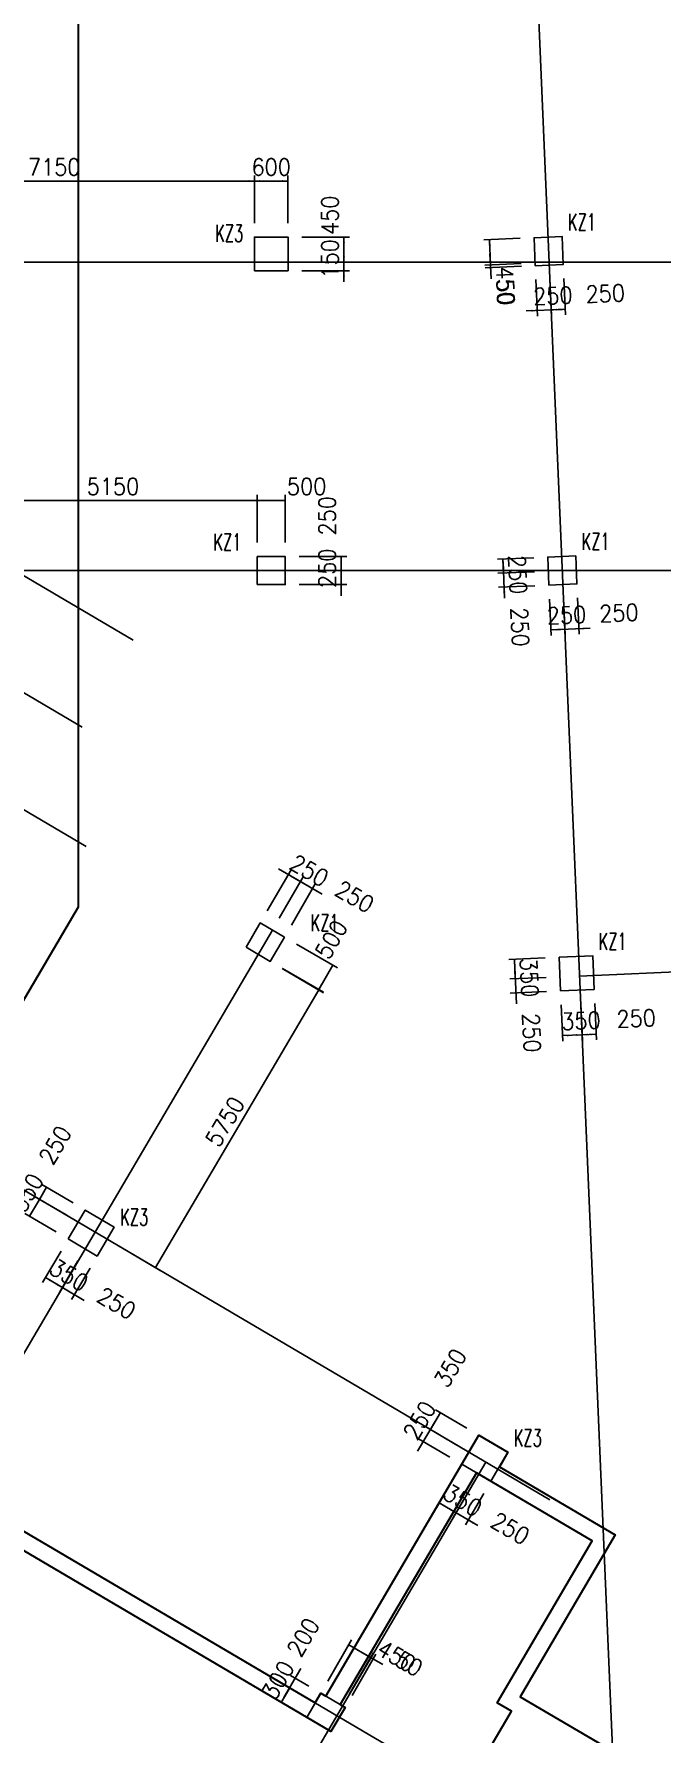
# Model space of a CAD drawing. Extents: x 387171 to 699106, y 11966 to 245688.
# Drawn here: x 638271 to 649471, y 146827 to 177162 of the extents above; entities that cross this region are included whole.
import ezdxf

# ---------------------------------------------------------------- set-up
doc = ezdxf.new("R2010")
doc.units = 0
doc.header["$LTSCALE"] = 100
doc.header["$MEASUREMENT"] = 0
for name, color, linetype in [('COLU', 7, 'Continuous'), ('DIM', 3, 'Continuous'), ('DOTE', 253, 'Continuous'), ('h后浇带', 51, 'Continuous'), ('NUM', 7, 'Continuous')]:
    doc.layers.add(name, color=color, linetype=linetype)
doc.styles.get("Standard").update_dxf_attribs({"font": 'standard'})
doc.dimstyles.get("Standard").update_dxf_attribs({"dimtxt": 300, "dimasz": 100, "dimexe": 100, "dimexo": 250, "dimgap": 100, "dimtad": 0, "dimtoh": 1, "dimdec": 0, "dimdsep": 46, "dimcen": 0.09, "dimclrt": 7, "dimadec": 0, "dimazin": 0, "dimtfac": 1, "dimtdec": 4, "dimtofl": 0, "dimtmove": 0, "dimatfit": 3, "dimfxl": 1, "dimtolj": 1, "dimtzin": 0, "dimarcsym": 0})

# ---------------------------------------------------------------- blocks, each defined once
blk = doc.blocks.new('*D1756')
at = {"layer": 'DIM', "color": 0, "linetype": 'ByBlock', "lineweight": -2}
for p, q in [((642258, 168088), (642258, 168938)), ((642258, 168838), (642758, 168838)), ((642758, 168088), (642758, 168938))]:
    blk.add_line(p, q, dxfattribs=at)
for points in [[(642258, 168838), (642358, 168855), (642358, 168821)], [(642758, 168838), (642658, 168821), (642658, 168855)]]:
    blk.add_solid(points, dxfattribs=at)
at = {"layer": 'DIM', "color": 7, "linetype": 'Continuous', "lineweight": -2, "insert": (643141, 169088), "char_height": 300, "width": 566.67, "attachment_point": 5}
blk.add_mtext('500', dxfattribs=at)
blk = doc.blocks.new('*D2710')
at = {"layer": 'DIM', "color": 0, "linetype": 'ByBlock', "lineweight": -2}
for p, q in [((643008, 167838), (643858, 167838)), ((643758, 167838), (643758, 167588)), ((643008, 167588), (643858, 167588))]:
    blk.add_line(p, q, dxfattribs=at)
for points in [[(643758, 167838), (643775, 167738), (643741, 167738)], [(643758, 167588), (643741, 167688), (643775, 167688)]]:
    blk.add_solid(points, dxfattribs=at)
at = {"layer": 'DIM', "color": 7, "linetype": 'Continuous', "lineweight": -2, "insert": (643508, 168564), "char_height": 300, "width": 566.67, "attachment_point": 5, "rotation": 90}
blk.add_mtext('250', dxfattribs=at)
blk = doc.blocks.new('*D2311')
at = {"layer": 'DIM', "color": 0, "linetype": 'ByBlock', "lineweight": -2}
for p, q in [((643758, 167788), (643758, 167138)), ((643008, 167588), (643858, 167588)), ((643008, 167338), (643858, 167338))]:
    blk.add_line(p, q, dxfattribs=at)
for points in [[(643758, 167588), (643741, 167688), (643775, 167688)], [(643758, 167338), (643775, 167238), (643741, 167238)]]:
    blk.add_solid(points, dxfattribs=at)
at = {"layer": 'DIM', "color": 7, "linetype": 'Continuous', "lineweight": -2, "insert": (643508, 167628), "char_height": 300, "width": 566.67, "attachment_point": 5, "rotation": 90}
blk.add_mtext('250', dxfattribs=at)
blk = doc.blocks.new('*D3225')
at = {"layer": 'DIM', "color": 0, "linetype": 'ByBlock', "lineweight": -2}
for p, q in [((642208, 173788), (642208, 174638)), ((642208, 174538), (642808, 174538)), ((642808, 173788), (642808, 174638))]:
    blk.add_line(p, q, dxfattribs=at)
for points in [[(642208, 174538), (642308, 174555), (642308, 174521)], [(642808, 174538), (642708, 174521), (642708, 174555)]]:
    blk.add_solid(points, dxfattribs=at)
at = {"layer": 'DIM', "color": 7, "linetype": 'Continuous', "lineweight": -2, "insert": (642508, 174788), "char_height": 300, "width": 556.67, "attachment_point": 5}
blk.add_mtext('600', dxfattribs=at)
blk = doc.blocks.new('*D2833')
at = {"layer": 'DIM', "color": 0, "linetype": 'ByBlock', "lineweight": -2}
for p, q in [((643058, 173538), (643908, 173538)), ((643808, 173538), (643808, 173088)), ((643058, 173088), (643908, 173088))]:
    blk.add_line(p, q, dxfattribs=at)
for points in [[(643808, 173538), (643825, 173438), (643791, 173438)], [(643808, 173088), (643791, 173188), (643825, 173188)]]:
    blk.add_solid(points, dxfattribs=at)
at = {"layer": 'DIM', "color": 7, "linetype": 'Continuous', "lineweight": -2, "insert": (643558, 173926), "char_height": 300, "width": 576.67, "attachment_point": 5, "rotation": 90}
blk.add_mtext('450', dxfattribs=at)
blk = doc.blocks.new('*D3736')
at = {"layer": 'DIM', "color": 0, "linetype": 'ByBlock', "lineweight": -2}
for p, q in [((643808, 173288), (643808, 172738)), ((643058, 173088), (643908, 173088)), ((643058, 172938), (643908, 172938))]:
    blk.add_line(p, q, dxfattribs=at)
for points in [[(643808, 173088), (643791, 173188), (643825, 173188)], [(643808, 172938), (643825, 172838), (643791, 172838)]]:
    blk.add_solid(points, dxfattribs=at)
at = {"layer": 'DIM', "color": 7, "linetype": 'Continuous', "lineweight": -2, "insert": (643558, 173149), "char_height": 300, "width": 476.67, "attachment_point": 5, "rotation": 90}
blk.add_mtext('150', dxfattribs=at)
blk = doc.blocks.new('*D3352')
at = {"layer": 'DIM', "color": 0, "linetype": 'ByBlock', "lineweight": -2}
for p, q in [((647198, 167817), (646549, 167789)), ((646648, 167793), (646659, 167543)), ((647209, 167567), (646559, 167539))]:
    blk.add_line(p, q, dxfattribs=at)
for points in [[(646648, 167793), (646669, 167694), (646636, 167693)], [(646659, 167543), (646638, 167642), (646672, 167644)]]:
    blk.add_solid(points, dxfattribs=at)
at = {"layer": 'DIM', "color": 7, "linetype": 'Continuous', "lineweight": -2, "insert": (646911, 167514), "char_height": 300, "width": 566.67, "attachment_point": 5, "rotation": 272.444}
blk.add_mtext('250', dxfattribs=at)
blk = doc.blocks.new('*D4131')
at = {"layer": 'DIM', "color": 0, "linetype": 'ByBlock', "lineweight": -2}
for p, q in [((647209, 167567), (646559, 167539)), ((646651, 167743), (646678, 167094)), ((647219, 167317), (646570, 167289))]:
    blk.add_line(p, q, dxfattribs=at)
for points in [[(646659, 167543), (646638, 167642), (646672, 167644)], [(646670, 167294), (646691, 167195), (646657, 167193)]]:
    blk.add_solid(points, dxfattribs=at)
at = {"layer": 'DIM', "color": 7, "linetype": 'Continuous', "lineweight": -2, "insert": (646951, 166579), "char_height": 300, "width": 566.67, "attachment_point": 5, "rotation": 272.444}
blk.add_mtext('250', dxfattribs=at)
blk = doc.blocks.new('*D4293')
at = {"layer": 'DIM', "color": 0, "linetype": 'ByBlock', "lineweight": -2}
for p, q in [((647480, 167078), (647507, 166429)), ((647730, 167089), (647757, 166439)), ((647503, 166529), (647753, 166539))]:
    blk.add_line(p, q, dxfattribs=at)
for points in [[(647503, 166529), (647602, 166549), (647604, 166516)], [(647753, 166539), (647654, 166518), (647652, 166552)]]:
    blk.add_solid(points, dxfattribs=at)
at = {"layer": 'DIM', "color": 7, "linetype": 'Continuous', "lineweight": -2, "insert": (647783, 166791), "char_height": 300, "width": 566.67, "attachment_point": 5, "rotation": 2.444}
blk.add_mtext('250', dxfattribs=at)
blk = doc.blocks.new('*D4084')
at = {"layer": 'DIM', "color": 0, "linetype": 'ByBlock', "lineweight": -2}
for p, q in [((647730, 167089), (647757, 166439)), ((647979, 167099), (648007, 166450)), ((647553, 166531), (648203, 166558))]:
    blk.add_line(p, q, dxfattribs=at)
for points in [[(647753, 166539), (647654, 166518), (647652, 166552)], [(648003, 166550), (648102, 166571), (648103, 166538)]]:
    blk.add_solid(points, dxfattribs=at)
at = {"layer": 'DIM', "color": 7, "linetype": 'Continuous', "lineweight": -2, "insert": (648718, 166831), "char_height": 300, "width": 566.67, "attachment_point": 5, "rotation": 2.444}
blk.add_mtext('250', dxfattribs=at)
blk = doc.blocks.new('*D170')
at = {"layer": 'DIM', "color": 0, "linetype": 'ByBlock', "lineweight": -2}
for p, q in [((646955, 173516), (646305, 173489)), ((646405, 173493), (646424, 173043)), ((646974, 173067), (646325, 173039))]:
    blk.add_line(p, q, dxfattribs=at)
for points in [[(646405, 173493), (646426, 173394), (646393, 173392)], [(646424, 173043), (646404, 173142), (646437, 173144)]]:
    blk.add_solid(points, dxfattribs=at)
at = {"layer": 'DIM', "color": 7, "linetype": 'Continuous', "lineweight": -2, "insert": (646691, 172666), "char_height": 300, "width": 576.67, "attachment_point": 5, "rotation": 272.444}
blk.add_mtext('450', dxfattribs=at)
blk = doc.blocks.new('*D4583')
at = {"layer": 'DIM', "color": 0, "linetype": 'ByBlock', "lineweight": -2}
for p, q in [((646416, 173243), (646435, 172794)), ((646974, 173067), (646325, 173039)), ((646976, 173017), (646327, 172989))]:
    blk.add_line(p, q, dxfattribs=at)
for points in [[(646424, 173043), (646404, 173142), (646437, 173144)], [(646427, 172993), (646447, 172894), (646414, 172893)]]:
    blk.add_solid(points, dxfattribs=at)
at = {"layer": 'DIM', "color": 7, "linetype": 'Continuous', "lineweight": -2, "insert": (646695, 172566), "char_height": 300, "width": 353.33, "attachment_point": 5, "rotation": 272.444}
blk.add_mtext('50', dxfattribs=at)
blk = doc.blocks.new('*D691')
at = {"layer": 'DIM', "color": 0, "linetype": 'ByBlock', "lineweight": -2}
for p, q in [((647236, 172778), (647264, 172128)), ((647486, 172788), (647514, 172139)), ((647060, 172220), (647710, 172247))]:
    blk.add_line(p, q, dxfattribs=at)
for points in [[(647260, 172228), (647161, 172207), (647159, 172241)], [(647510, 172239), (647609, 172260), (647610, 172227)]]:
    blk.add_solid(points, dxfattribs=at)
at = {"layer": 'DIM', "color": 7, "linetype": 'Continuous', "lineweight": -2, "insert": (647539, 172490), "char_height": 300, "width": 566.67, "attachment_point": 5, "rotation": 2.444}
blk.add_mtext('250', dxfattribs=at)
blk = doc.blocks.new('*D305')
at = {"layer": 'DIM', "color": 0, "linetype": 'ByBlock', "lineweight": -2}
for p, q in [((647486, 172788), (647514, 172139)), ((647736, 172799), (647764, 172150)), ((647510, 172239), (647759, 172250))]:
    blk.add_line(p, q, dxfattribs=at)
for points in [[(647510, 172239), (647609, 172260), (647610, 172227)], [(647759, 172250), (647660, 172229), (647659, 172262)]]:
    blk.add_solid(points, dxfattribs=at)
at = {"layer": 'DIM', "color": 7, "linetype": 'Continuous', "lineweight": -2, "insert": (648475, 172530), "char_height": 300, "width": 566.67, "attachment_point": 5, "rotation": 2.444}
blk.add_mtext('250', dxfattribs=at)
blk = doc.blocks.new('*D3920')
at = {"layer": 'DIM', "color": 0, "linetype": 'ByBlock', "lineweight": -2}
for p, q in [((642438, 161515), (642862, 162249)), ((642639, 162262), (643202, 161937)), ((642652, 161386), (643078, 162124))]:
    blk.add_line(p, q, dxfattribs=at)
for points in [[(642812, 162162), (642717, 162198), (642734, 162227)], [(643028, 162037), (643123, 162002), (643107, 161973)]]:
    blk.add_solid(points, dxfattribs=at)
at = {"layer": 'DIM', "color": 7, "linetype": 'Continuous', "lineweight": -2, "insert": (643188, 162234), "char_height": 300, "width": 566.67, "attachment_point": 5, "rotation": 330}
blk.add_mtext('250', dxfattribs=at)
blk = doc.blocks.new('*D3663')
at = {"layer": 'DIM', "color": 0, "linetype": 'ByBlock', "lineweight": -2}
for p, q in [((642960, 160920), (643695, 160496)), ((642707, 160489), (643445, 160063)), ((643608, 160546), (643358, 160113))]:
    blk.add_line(p, q, dxfattribs=at)
for points in [[(643608, 160546), (643573, 160451), (643544, 160467)], [(643358, 160113), (643394, 160208), (643423, 160191)]]:
    blk.add_solid(points, dxfattribs=at)
at = {"layer": 'DIM', "color": 7, "linetype": 'Continuous', "lineweight": -2, "insert": (643583, 161003), "char_height": 300, "width": 566.67, "attachment_point": 5, "rotation": 60}
blk.add_mtext('500', dxfattribs=at)
blk = doc.blocks.new('*D2487')
at = {"layer": 'DIM', "color": 0, "linetype": 'ByBlock', "lineweight": -2}
for p, q in [((647403, 160676), (646753, 160649)), ((646853, 160653), (646868, 160303)), ((647418, 160327), (646768, 160299))]:
    blk.add_line(p, q, dxfattribs=at)
for points in [[(646853, 160653), (646874, 160554), (646841, 160552)], [(646868, 160303), (646847, 160402), (646880, 160404)]]:
    blk.add_solid(points, dxfattribs=at)
at = {"layer": 'DIM', "color": 7, "linetype": 'Continuous', "lineweight": -2, "insert": (647117, 160324), "char_height": 300, "width": 566.67, "attachment_point": 5, "rotation": 272.444}
blk.add_mtext('350', dxfattribs=at)
blk = doc.blocks.new('*D3191')
at = {"layer": 'DIM', "color": 0, "linetype": 'ByBlock', "lineweight": -2}
for p, q in [((646860, 160503), (646887, 159854)), ((647418, 160327), (646768, 160299)), ((647428, 160077), (646779, 160049))]:
    blk.add_line(p, q, dxfattribs=at)
for points in [[(646868, 160303), (646847, 160402), (646880, 160404)], [(646879, 160053), (646900, 159954), (646866, 159953)]]:
    blk.add_solid(points, dxfattribs=at)
at = {"layer": 'DIM', "color": 7, "linetype": 'Continuous', "lineweight": -2, "insert": (647159, 159338), "char_height": 300, "width": 566.67, "attachment_point": 5, "rotation": 272.444}
blk.add_mtext('250', dxfattribs=at)
blk = doc.blocks.new('*D2945')
at = {"layer": 'DIM', "color": 0, "linetype": 'ByBlock', "lineweight": -2}
for p, q in [((647689, 159838), (647716, 159188)), ((648038, 159853), (648066, 159203)), ((647712, 159288), (648062, 159303))]:
    blk.add_line(p, q, dxfattribs=at)
for points in [[(647712, 159288), (647811, 159309), (647813, 159276)], [(648062, 159303), (647963, 159282), (647961, 159316)]]:
    blk.add_solid(points, dxfattribs=at)
at = {"layer": 'DIM', "color": 7, "linetype": 'Continuous', "lineweight": -2, "insert": (648041, 159553), "char_height": 300, "width": 566.67, "attachment_point": 5, "rotation": 2.444}
blk.add_mtext('350', dxfattribs=at)
blk = doc.blocks.new('*D3723')
at = {"layer": 'DIM', "color": 0, "linetype": 'ByBlock', "lineweight": -2}
for p, q in [((648038, 159853), (648066, 159203)), ((648288, 159863), (648316, 159214)), ((648062, 159303), (648312, 159314))]:
    blk.add_line(p, q, dxfattribs=at)
for points in [[(648062, 159303), (648161, 159324), (648162, 159291)], [(648312, 159314), (648212, 159293), (648211, 159326)]]:
    blk.add_solid(points, dxfattribs=at)
at = {"layer": 'DIM', "color": 7, "linetype": 'Continuous', "lineweight": -2, "insert": (649027, 159595), "char_height": 300, "width": 566.67, "attachment_point": 5, "rotation": 2.444}
blk.add_mtext('250', dxfattribs=at)
blk = doc.blocks.new('*D1095')
at = {"layer": 'DIM', "color": 0, "linetype": 'ByBlock', "lineweight": -2}
for p, q in [((646003, 152284), (645443, 152614)), ((645826, 151982), (645266, 152312)), ((645529, 152563), (645352, 152261))]:
    blk.add_line(p, q, dxfattribs=at)
for points in [[(645352, 152261), (645388, 152356), (645417, 152339)], [(645529, 152563), (645493, 152468), (645464, 152485)]]:
    blk.add_solid(points, dxfattribs=at)
at = {"layer": 'DIM', "color": 7, "linetype": 'Continuous', "lineweight": -2, "insert": (645707, 153359), "char_height": 300, "width": 566.67, "attachment_point": 5, "rotation": 59.5454}
blk.add_mtext('350', dxfattribs=at)
blk = doc.blocks.new('*D1882')
at = {"layer": 'DIM', "color": 0, "linetype": 'ByBlock', "lineweight": -2}
for p, q in [((645453, 152434), (645124, 151873)), ((645826, 151982), (645266, 152312)), ((645699, 151767), (645139, 152096))]:
    blk.add_line(p, q, dxfattribs=at)
for points in [[(645352, 152261), (645388, 152356), (645417, 152339)], [(645225, 152046), (645189, 151951), (645160, 151968)]]:
    blk.add_solid(points, dxfattribs=at)
at = {"layer": 'DIM', "color": 7, "linetype": 'Continuous', "lineweight": -2, "insert": (645157, 152423), "char_height": 300, "width": 566.67, "attachment_point": 5, "rotation": 59.5454}
blk.add_mtext('250', dxfattribs=at)
blk = doc.blocks.new('*D1494')
at = {"layer": 'DIM', "color": 0, "linetype": 'ByBlock', "lineweight": -2}
for p, q in [((645788, 151425), (645458, 150864)), ((646090, 151247), (645760, 150687)), ((645509, 150951), (645811, 150773))]:
    blk.add_line(p, q, dxfattribs=at)
for points in [[(645509, 150951), (645604, 150914), (645587, 150885)], [(645811, 150773), (645716, 150809), (645733, 150838)]]:
    blk.add_solid(points, dxfattribs=at)
at = {"layer": 'DIM', "color": 7, "linetype": 'Continuous', "lineweight": -2, "insert": (645929, 150994), "char_height": 300, "width": 566.67, "attachment_point": 5, "rotation": 329.5454}
blk.add_mtext('350', dxfattribs=at)
blk = doc.blocks.new('*D2415')
at = {"layer": 'DIM', "color": 0, "linetype": 'ByBlock', "lineweight": -2}
for p, q in [((646090, 151247), (645760, 150687)), ((646305, 151121), (645976, 150560)), ((645638, 150874), (646199, 150545))]:
    blk.add_line(p, q, dxfattribs=at)
for points in [[(645811, 150773), (645716, 150809), (645733, 150838)], [(646026, 150646), (646121, 150610), (646104, 150581)]]:
    blk.add_solid(points, dxfattribs=at)
at = {"layer": 'DIM', "color": 7, "linetype": 'Continuous', "lineweight": -2, "insert": (646779, 150494), "char_height": 300, "width": 566.67, "attachment_point": 5, "rotation": 329.5454}
blk.add_mtext('250', dxfattribs=at)
blk = doc.blocks.new('*D2021')
at = {"layer": 'DIM', "color": 0, "linetype": 'ByBlock', "lineweight": -2}
for p, q in [((638496, 156582), (638369, 156367)), ((638970, 156303), (638410, 156633)), ((638843, 156088), (638283, 156417))]:
    blk.add_line(p, q, dxfattribs=at)
for points in [[(638496, 156582), (638460, 156488), (638431, 156504)], [(638369, 156367), (638406, 156461), (638434, 156444)]]:
    blk.add_solid(points, dxfattribs=at)
at = {"layer": 'DIM', "color": 7, "linetype": 'Continuous', "lineweight": -2, "insert": (638649, 157335), "char_height": 300, "width": 566.67, "attachment_point": 5, "rotation": 59.5454}
blk.add_mtext('250', dxfattribs=at)
blk = doc.blocks.new('*D2199')
at = {"layer": 'DIM', "color": 0, "linetype": 'ByBlock', "lineweight": -2}
for p, q in [((638369, 156367), (638192, 156065)), ((638843, 156088), (638283, 156417)), ((638666, 155786), (638106, 156116))]:
    blk.add_line(p, q, dxfattribs=at)
for points in [[(638369, 156367), (638333, 156272), (638304, 156289)], [(638192, 156065), (638228, 156160), (638257, 156143)]]:
    blk.add_solid(points, dxfattribs=at)
at = {"layer": 'DIM', "color": 7, "linetype": 'Continuous', "lineweight": -2, "insert": (638149, 156485), "char_height": 300, "width": 566.67, "attachment_point": 5, "rotation": 59.5454}
blk.add_mtext('350', dxfattribs=at)
blk = doc.blocks.new('*D3123')
at = {"layer": 'DIM', "color": 0, "linetype": 'ByBlock', "lineweight": -2}
for p, q in [((638755, 155444), (638425, 154884)), ((639056, 155267), (638727, 154706)), ((638476, 154970), (638778, 154792))]:
    blk.add_line(p, q, dxfattribs=at)
for points in [[(638476, 154970), (638571, 154934), (638554, 154905)], [(638778, 154792), (638683, 154829), (638700, 154857)]]:
    blk.add_solid(points, dxfattribs=at)
at = {"layer": 'DIM', "color": 7, "linetype": 'Continuous', "lineweight": -2, "insert": (638896, 155013), "char_height": 300, "width": 566.67, "attachment_point": 5, "rotation": 329.5454}
blk.add_mtext('350', dxfattribs=at)
blk = doc.blocks.new('*D2737')
at = {"layer": 'DIM', "color": 0, "linetype": 'ByBlock', "lineweight": -2}
for p, q in [((639056, 155267), (638727, 154706)), ((639272, 155140), (638943, 154580)), ((638605, 154894), (639166, 154564))]:
    blk.add_line(p, q, dxfattribs=at)
for points in [[(638778, 154792), (638683, 154829), (638700, 154857)], [(638993, 154666), (639088, 154629), (639071, 154601)]]:
    blk.add_solid(points, dxfattribs=at)
at = {"layer": 'DIM', "color": 7, "linetype": 'Continuous', "lineweight": -2, "insert": (639746, 154513), "char_height": 300, "width": 566.67, "attachment_point": 5, "rotation": 329.5454}
blk.add_mtext('250', dxfattribs=at)
blk = doc.blocks.new('*D187')
at = {"layer": 'DIM', "color": 0, "linetype": 'ByBlock', "lineweight": -2}
for p, q in [((643521, 147770), (643945, 148504)), ((643895, 148418), (644284, 148193)), ((643908, 147541), (644334, 148279))]:
    blk.add_line(p, q, dxfattribs=at)
for points in [[(643895, 148418), (643990, 148382), (643973, 148353)], [(644284, 148193), (644189, 148228), (644206, 148257)]]:
    blk.add_solid(points, dxfattribs=at)
at = {"layer": 'DIM', "color": 7, "linetype": 'Continuous', "lineweight": -2, "insert": (644746, 148215), "char_height": 300, "width": 576.67, "attachment_point": 5, "rotation": 330}
blk.add_mtext('450', dxfattribs=at)
blk = doc.blocks.new('*D4589')
at = {"layer": 'DIM', "color": 0, "linetype": 'ByBlock', "lineweight": -2}
for p, q in [((643908, 147541), (644333, 148277)), ((643952, 147516), (644377, 148252)), ((644110, 148291), (644500, 148066))]:
    blk.add_line(p, q, dxfattribs=at)
for points in [[(644283, 148191), (644188, 148226), (644205, 148255)], [(644327, 148166), (644422, 148130), (644405, 148101)]]:
    blk.add_solid(points, dxfattribs=at)
at = {"layer": 'DIM', "color": 7, "linetype": 'Continuous', "lineweight": -2, "insert": (644971, 148080), "char_height": 300, "width": 353.33, "attachment_point": 5, "rotation": 330}
blk.add_mtext('50', dxfattribs=at)
blk = doc.blocks.new('*D1049')
at = {"layer": 'DIM', "color": 0, "linetype": 'ByBlock', "lineweight": -2}
for p, q in [((637108, 168088), (637108, 168938)), ((637108, 168838), (642258, 168838)), ((642258, 168088), (642258, 168938))]:
    blk.add_line(p, q, dxfattribs=at)
for points in [[(637108, 168838), (637208, 168855), (637208, 168821)], [(642258, 168838), (642158, 168821), (642158, 168855)]]:
    blk.add_solid(points, dxfattribs=at)
at = {"layer": 'DIM', "color": 7, "linetype": 'Continuous', "lineweight": -2, "insert": (639683, 169088), "char_height": 300, "width": 775, "attachment_point": 5}
blk.add_mtext('5150', dxfattribs=at)
blk = doc.blocks.new('*D2858')
at = {"layer": 'DIM', "color": 0, "linetype": 'ByBlock', "lineweight": -2}
for p, q in [((642652, 161386), (643078, 162124)), ((642855, 162137), (643418, 161812)), ((642869, 161261), (643295, 161999))]:
    blk.add_line(p, q, dxfattribs=at)
for points in [[(643028, 162037), (642934, 162073), (642950, 162102)], [(643245, 161912), (643340, 161877), (643323, 161848)]]:
    blk.add_solid(points, dxfattribs=at)
at = {"layer": 'DIM', "color": 7, "linetype": 'Continuous', "lineweight": -2, "insert": (643999, 161766), "char_height": 300, "width": 566.67, "attachment_point": 5, "rotation": 330}
blk.add_mtext('250', dxfattribs=at)
blk = doc.blocks.new('*D2611')
at = {"layer": 'DIM', "color": 0, "linetype": 'ByBlock', "lineweight": -2}
for p, q in [((642706, 160487), (643442, 160054)), ((640441, 155148), (643356, 160105)), ((639792, 155530), (640527, 155098))]:
    blk.add_line(p, q, dxfattribs=at)
for points in [[(643356, 160105), (643319, 160010), (643291, 160027)], [(640441, 155148), (640477, 155243), (640506, 155226)]]:
    blk.add_solid(points, dxfattribs=at)
at = {"layer": 'DIM', "color": 7, "linetype": 'Continuous', "lineweight": -2, "insert": (641683, 157753), "char_height": 300, "width": 780, "attachment_point": 5, "rotation": 59.5454}
blk.add_mtext('5750', dxfattribs=at)
blk = doc.blocks.new('*D816')
at = {"layer": 'DIM', "color": 0, "linetype": 'ByBlock', "lineweight": -2}
for p, q in [((635058, 173788), (635058, 174638)), ((635058, 174538), (642208, 174538)), ((642208, 173788), (642208, 174638))]:
    blk.add_line(p, q, dxfattribs=at)
for points in [[(635058, 174538), (635158, 174555), (635158, 174521)], [(642208, 174538), (642108, 174521), (642108, 174555)]]:
    blk.add_solid(points, dxfattribs=at)
at = {"layer": 'DIM', "color": 7, "linetype": 'Continuous', "lineweight": -2, "insert": (638633, 174788), "char_height": 300, "width": 775, "attachment_point": 5}
blk.add_mtext('7150', dxfattribs=at)
blk = doc.blocks.new('*D205')
at = {"layer": 'DIM', "color": 0, "linetype": 'ByBlock', "lineweight": -2}
for p, q in [((642736, 147477), (643040, 147994)), ((643180, 147680), (642853, 147872)), ((643079, 147507), (642751, 147700))]:
    blk.add_line(p, q, dxfattribs=at)
for points in [[(642939, 147822), (642975, 147916), (643004, 147899)], [(642838, 147649), (642801, 147554), (642773, 147571)]]:
    blk.add_solid(points, dxfattribs=at)
at = {"layer": 'DIM', "color": 7, "linetype": 'Continuous', "lineweight": -2, "insert": (643079, 148553), "char_height": 300, "width": 566.67, "attachment_point": 5, "rotation": 59.5454}
blk.add_mtext('200', dxfattribs=at)
blk = doc.blocks.new('*D966')
at = {"layer": 'DIM', "color": 0, "linetype": 'ByBlock', "lineweight": -2}
for p, q in [((642927, 147249), (642599, 147441)), ((642686, 147390), (642838, 147649)), ((643079, 147507), (642751, 147700))]:
    blk.add_line(p, q, dxfattribs=at)
for points in [[(642686, 147390), (642722, 147485), (642751, 147468)], [(642838, 147649), (642801, 147554), (642773, 147571)]]:
    blk.add_solid(points, dxfattribs=at)
at = {"layer": 'DIM', "color": 7, "linetype": 'Continuous', "lineweight": -2, "insert": (642630, 147789), "char_height": 300, "width": 566.67, "attachment_point": 5, "rotation": 59.5454}
blk.add_mtext('300', dxfattribs=at)
blk = doc.blocks.new('后浇带现场')
at = {"color": 6, "lineweight": 30}
blk.add_lwpolyline([(822057, 720830), (822057, 688625), (806955, 662940), (826695, 651333), (814807, 631115), (813104, 611911), (845975, 608996)], dxfattribs=at)
at = {"layer": 'h后浇带', "color": 1}
for p in [(822057, 720830), (806549, 662251)]:
    blk.add_line(p, (822057, 688625), dxfattribs=at)

msp = doc.modelspace()

# ---------------------------------------------------------------- linework, layer by layer
at = {"color": 3, "lineweight": 30}
for points in [[(645814.4, 145550.8), (646802.8, 147231.8), (646544.1, 147383.8), (648242.1, 150271.6), (646173.2, 151488.1), (643740.3, 147350.3), (643826.5, 147299.7), (643573.1, 146868.6), (633789.1, 152621.4), (633941.1, 152880.1)], [(633941.1, 152880.1), (636484.1, 151384.8), (636585.5, 151557.2), (637016.5, 151303.8), (636915.1, 151131.4), (643294.1, 147380.7), (643395.5, 147553.1), (643481.7, 147502.4), (646218.7, 152157.4), (646736, 151853.2), (646583.9, 151594.6), (648652.8, 150378.2), (646954.8, 147490.4), (648678.9, 146476.7)]]:
    msp.add_lwpolyline(points, dxfattribs=at)
at = {"layer": 'COLU'}
for points in [[(642208.1, 172937.9), (642808.1, 172937.9), (642808.1, 173537.9), (642208.1, 173537.9)], [(647225.8, 173027.5), (647725.4, 173048.8), (647704, 173548.4), (647204.5, 173527)], [(642258.1, 167337.9), (642758.1, 167337.9), (642758.1, 167837.9), (642258.1, 167837.9)], [(647469.1, 167327.9), (647968.6, 167349.2), (647947.3, 167848.7), (647447.8, 167827.4)], [(642059.5, 160867.2), (642490.5, 160613.7), (642744, 161044.8), (642312.9, 161298.2)], [(647678, 160087.5), (648277.5, 160113.1), (648251.9, 160712.5), (647652.4, 160687)], [(638881.5, 155659.5), (639398.7, 155355.4), (639702.8, 155872.6), (639185.6, 156176.7)], [(645914.6, 151640.1), (646431.8, 151336), (646736, 151853.2), (646218.7, 152157.4)], [(643142.1, 147122.1), (643573.1, 146868.6), (643826.5, 147299.7), (643395.5, 147553.1)]]:
    msp.add_lwpolyline(points, close=True, dxfattribs=at)
at = {"layer": 'DOTE'}
for p, q in [((589509, 191881.8), (639200.8, 162664)), ((651237.4, 84902.3), (646702.6, 191147.6)), ((645210.3, 146254), (583882.9, 182313.2)), ((623267.7, 176208.6), (640044, 166344.4)), ((620458.9, 175772), (639131.7, 164792.8)), ((634758.1, 173087.9), (664518.6, 173087.9)), ((634758.1, 167587.9), (664518.6, 167587.9)), ((622000.8, 126259.2), (642528.4, 161171.5)), ((661105.1, 160910.8), (648017, 160352.2)), ((647484.8, 151006.9), (634188.4, 158824.9)), ((628983.2, 122153.7), (646343.1, 151678.2))]:
    msp.add_line(p, q, dxfattribs=at)

# ---------------------------------------------------------------- block references
at = {"color": 3, "lineweight": 30}
msp.add_blockref('后浇带现场', (-182998.7, -527042.1), dxfattribs=at)

# ---------------------------------------------------------------- texts
at = {"layer": 'NUM', "color": 200, "width": 0.7}
for s, p in [('KZ1', (647810.1, 173654.4)), ('KZ3', (641508.4, 173453.3)), ('KZ1', (641476.2, 167944)), ('KZ1', (648053.4, 167954.8)), ('KZ1', (643213.5, 161150.8)), ('KZ1', (648358, 160818.6)), ('KZ3', (639811.6, 155898.9)), ('KZ3', (646842, 151959.3))]:
    msp.add_text(s, height=300, dxfattribs=at).set_placement(p)

# ---------------------------------------------------------------- dimensions: what is measured, and where the dimension line sits
at = {"layer": 'DIM', "color": 200}
for base, p1, p2, picture, middle in [((642208.1, 174537.9), (635058.1, 173537.9), (642208.1, 173537.9), '*D816', (638633.1, 174787.9)), ((642808.1, 174537.9), (642208.1, 173537.9), (642808.1, 173537.9), '*D3225', (642508.1, 174787.9)), ((642258.1, 168837.9), (637108.1, 167837.9), (642258.1, 167837.9), '*D1049', (639683.1, 169087.9)), ((642758.1, 168837.9), (642258.1, 167837.9), (642758.1, 167837.9), '*D1756', (642508.1, 169087.9))]:
    dim = msp.add_linear_dim(base=base, p1=p1, p2=p2, dimstyle='Standard', dxfattribs=at)
    dim.commit()
    dim.dimension.update_dxf_attribs({"geometry": picture, "text_midpoint": middle})
for base, p1, p2, angle, picture, middle in [((643808.1, 173087.9), (642808.1, 173537.9), (642808.1, 173087.9), 270, '*D2833', (643558.1, 173312.9)), ((643808.1, 172937.9), (642808.1, 173087.9), (642808.1, 172937.9), 270, '*D3736', (643558.1, 172736)), ((643758.1, 167587.9), (642758.1, 167837.9), (642758.1, 167587.9), 270, '*D2710', (643508.1, 168056)), ((643758.1, 167337.9), (642758.1, 167587.9), (642758.1, 167337.9), 270, '*D2311', (643508.1, 167119.9)), ((643028.4, 162037.5), (642312.9, 161298.2), (642527.5, 161169.8), 330, '*D3920', (642748.1, 162488)), ((643244.9, 161912.5), (642527.5, 161169.8), (642744, 161044.8), 330, '*D2858', (643558.8, 162019.9)), ((643358.2, 160112.8), (642744, 161044.8), (642490.5, 160613.7), 240, '*D3663', (643266.7, 160454.3)), ((644284.3, 148192.5), (643395.5, 147553.1), (643783.4, 147325), 330, '*D187', (644214.5, 148521.5)), ((644326.6, 148165.8), (643783.4, 147325), (643826.5, 147299.7), 330, '*D4589', (644710.1, 148230.7))]:
    dim = msp.add_linear_dim(base=base, p1=p1, p2=p2, angle=angle, dimstyle='Standard', dxfattribs=at)
    dim.commit()
    dim.dimension.update_dxf_attribs({"geometry": picture, "text_midpoint": middle})
for p1, p2, distance, picture, middle in [((647204.5, 173527), (647223.7, 173077.3), -800, '*D170', (646664.6, 173278.7)), ((647223.7, 173077.3), (647225.8, 173027.5), -800, '*D4583', (646682.2, 172866.9)), ((647225.8, 173027.5), (647475.6, 173038.2), -800, '*D691', (647031.4, 172468.7)), ((647475.6, 173038.2), (647725.4, 173048.8), -800, '*D305', (647966.7, 172508.6)), ((647447.8, 167827.4), (647458.4, 167577.3), -800, '*D3352', (646889, 168021.8)), ((647458.4, 167577.3), (647469.1, 167327.9), -800, '*D4131', (646928.9, 167086.5)), ((647469.1, 167327.9), (647718.9, 167338.5), -800, '*D4293', (647274.7, 166769.1)), ((647718.9, 167338.5), (647968.6, 167349.2), -800, '*D4084', (648210, 166809)), ((647652.4, 160687), (647667.4, 160337.3), -800, '*D2487', (647093.6, 160881.4)), ((639576.1, 155657.1), (642490.5, 160613.7), -1003.5, '*D2611', (641682.9, 157753.5)), ((647667.4, 160337.3), (647678, 160087.5), -800, '*D3191', (647137.8, 159846.2)), ((647678, 160087.5), (648027.7, 160102.4), -800, '*D2945', (647483.6, 159528.7)), ((648027.7, 160102.4), (648277.5, 160113.1), -800, '*D3723', (648518.8, 159572.9)), ((639185.6, 156176.7), (639058.9, 155961.2), -800, '*D2021', (638391, 156896.9)), ((639058.9, 155961.2), (638881.5, 155659.5), -800, '*D2199', (637865.8, 156003.7)), ((638881.5, 155659.5), (639183.2, 155482.1), -800, '*D3123', (638414.7, 155295.9)), ((639183.2, 155482.1), (639398.7, 155355.4), -800, '*D2737', (639307.9, 154770.7)), ((646218.7, 152157.4), (646041.3, 151855.6), -800, '*D1095', (645424.1, 152877.5)), ((646041.3, 151855.6), (645914.6, 151640.1), -800, '*D1882', (644899, 151984.4)), ((645914.6, 151640.1), (646216.3, 151462.7), -800, '*D1494', (645447.9, 151276.6)), ((646216.3, 151462.7), (646431.8, 151336), -800, '*D2415', (646341.1, 150751.4)), ((643294.1, 147380.7), (643395.5, 147553.1), 529.6, '*D205', (642834, 148136.2)), ((643142.1, 147122.1), (643294.1, 147380.7), 529.6, '*D966', (642359.5, 147329.2))]:
    dim = msp.add_aligned_dim(p1=p1, p2=p2, distance=distance, dimstyle='Standard', dxfattribs=at)
    dim.commit()
    dim.dimension.update_dxf_attribs({"geometry": picture, "text_midpoint": middle})

doc.saveas('drawing.dxf')
